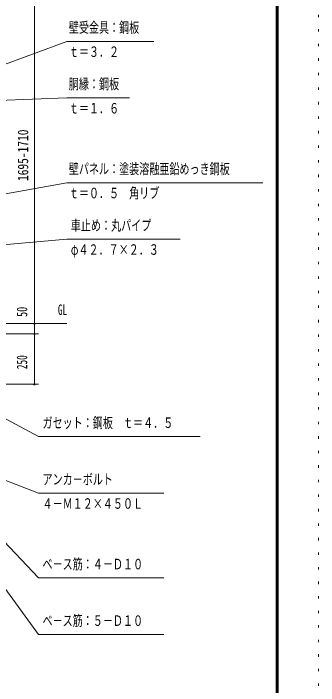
# Model space of a CAD drawing. Units: millimetres, scale not verified. Extents: x -26434 to 26434, y -10500 to 10500.
# Drawn here: x 22663 to 26434, y -3387 to 4936 of the extents above; entities that cross this region are included whole.
import ezdxf
from ezdxf.enums import TextEntityAlignment as Align

# ---------------------------------------------------------------- set-up
doc = ezdxf.new("R2010")
doc.units = ezdxf.units.MM
doc.header["$LTSCALE"] = 60
doc.linetypes.add('USER4', pattern=[3, 0.5, -2.5])
for name, color, linetype, lineweight in [('0-A_2-52DIM', 3, 'Continuous', 18), ('0-C_F-F1PAPER', 5, 'Continuous', 18), ('0-D_F-E_J_ADD', 5, 'USER4', 18)]:
    doc.layers.add(name, color=color, linetype=linetype, lineweight=lineweight)
doc.styles.add('ＭＳ ゴシック', font='')
doc.styles.get('ＭＳ ゴシック').set_extended_font_data('MS Gothic')

msp = doc.modelspace()

# ---------------------------------------------------------------- linework, layer by layer
at = {"layer": '0-A_2-52DIM'}
for p, q in [((22922.42, 344.93), (22922.42, 5797.43)), ((23322.42, 4589.93), (21396.71, 3875.22)), ((23322.42, 4589.93), (24397.42, 4589.93)), ((23322.42, 3889.93), (21519.69, 3823.93)), ((23322.42, 3889.93), (24097.42, 3889.93)), ((23322.42, 2839.93), (20846.14, 2390.96)), ((23322.42, 2839.93), (25747.42, 2839.93)), ((22272.41, 1094.93), (23322.42, 1094.93)), ((22932.42, 1094.93), (22912.42, 1094.93)), ((21722.42, 969.93), (22972.42, 969.93)), ((22932.42, 969.93), (22912.42, 969.93)), ((22022.42, 344.93), (22972.42, 344.93)), ((22932.42, 344.93), (22912.42, 344.93)), ((21555.11, -451.73), (22972.42, -1005.07)), ((21779.69, -786.39), (22972.42, -2055.07)), ((24522.42, -1005.07), (22972.42, -1005.07)), ((22972.42, -2055.07), (24522.42, -2055.07))]:
    msp.add_line(p, q, dxfattribs=at)
for points in [[(24722.42, 2139.93), (23322.42, 2139.93), (21140.82, 1948.24)], [(21610.46, 428.62), (22972.42, -305.07), (24972.42, -305.07)], [(21523.54, -761.97), (22972.42, -2755.07), (24522.42, -2755.07)]]:
    msp.add_lwpolyline(points, dxfattribs=at)
for centre in [(22922.42, 1094.93), (22922.42, 969.93), (22922.42, 344.93)]:
    msp.add_arc(centre, 10, 180, 0, dxfattribs=at)
at = {"layer": '0-C_F-F1PAPER'}
for p, q in [((25911.33, -9977.5), (25911.33, 10077.5)), ((25913.83, -9980), (25913.83, 10080)), ((25916.33, -9982.5), (25916.33, 10082.5)), ((25921.33, -9987.5), (25921.33, 10087.5)), ((25926.33, -9992.5), (25926.33, 10092.5)), ((25931.32, -9997.5), (25931.32, 10097.5)), ((25933.83, -10000), (25933.83, 10100))]:
    msp.add_line(p, q, dxfattribs=at)
for points in [[(-2761.17, 10095), (-2761.17, -9995), (25928.83, -9995), (25928.83, 10095)], [(-2756.17, 10090), (-2756.17, -9990), (25923.83, -9990), (25923.83, 10090)], [(-2751.17, 10085), (-2751.17, -9985), (25918.82, -9985), (25918.82, 10085)], [(-2741.17, 10075), (-2741.17, -9975), (25908.83, -9975), (25908.83, 10075)]]:
    msp.add_lwpolyline(points, dxfattribs=at)
at = {"layer": '0-D_F-E_J_ADD'}
msp.add_line((26433.83, 10500), (26433.83, -10500), dxfattribs=at)

# ---------------------------------------------------------------- texts
at = {"layer": '0-A_2-52DIM', "color": 7, "style": 'ＭＳ ゴシック'}
for s, width, p in [('壁受金具：鋼板', 0.7, (23347.42, 4657.69)), ('ｔ＝３．２', 0.7, (23347.42, 4357.69)), ('胴縁：鋼板', 0.7, (23347.42, 3957.69)), ('ｔ＝１．６', 0.7, (23347.42, 3657.69)), ('壁パネル：塗装溶融亜鉛めっき鋼板', 0.7, (23347.42, 2907.69)), ('ｔ＝０．５\u3000角リブ', 0.7, (23347.42, 2607.69)), ('車止め：丸パイプ', 0.7, (23372.42, 2207.69)), ('φ４２．７×２．３', 0.7, (23372.42, 1907.69)), ('GL', 0.65, (23212.41, 1162.7)), ('ガセット：鋼板\u3000ｔ＝４．５', 0.7, (23022.41, -237.3)), ('アンカ－ボルト', 0.7, (23022.41, -937.3)), ('４－Ｍ１２×４５０Ｌ', 0.7, (23022.41, -1237.31)), ('ベ－ス筋：４－Ｄ１０', 0.7, (23022.41, -1987.3)), ('ベ－ス筋：５－Ｄ１０', 0.7, (23022.41, -2687.3))]:
    msp.add_text(s, height=130.2, dxfattribs=dict(at, width=width)).set_placement(p, align=Align.BOTTOM_LEFT)
for s, width, p in [('1695-1710', 0.8, (22884.92, 2860.66)), ('50', 0.7, (22872.42, 1178.21)), ('250', 0.65, (22872.42, 530.6))]:
    msp.add_text(s, height=130.2, rotation=90, dxfattribs=dict(at, width=width)).set_placement(p, align=Align.BOTTOM_LEFT)

doc.saveas('drawing.dxf')
